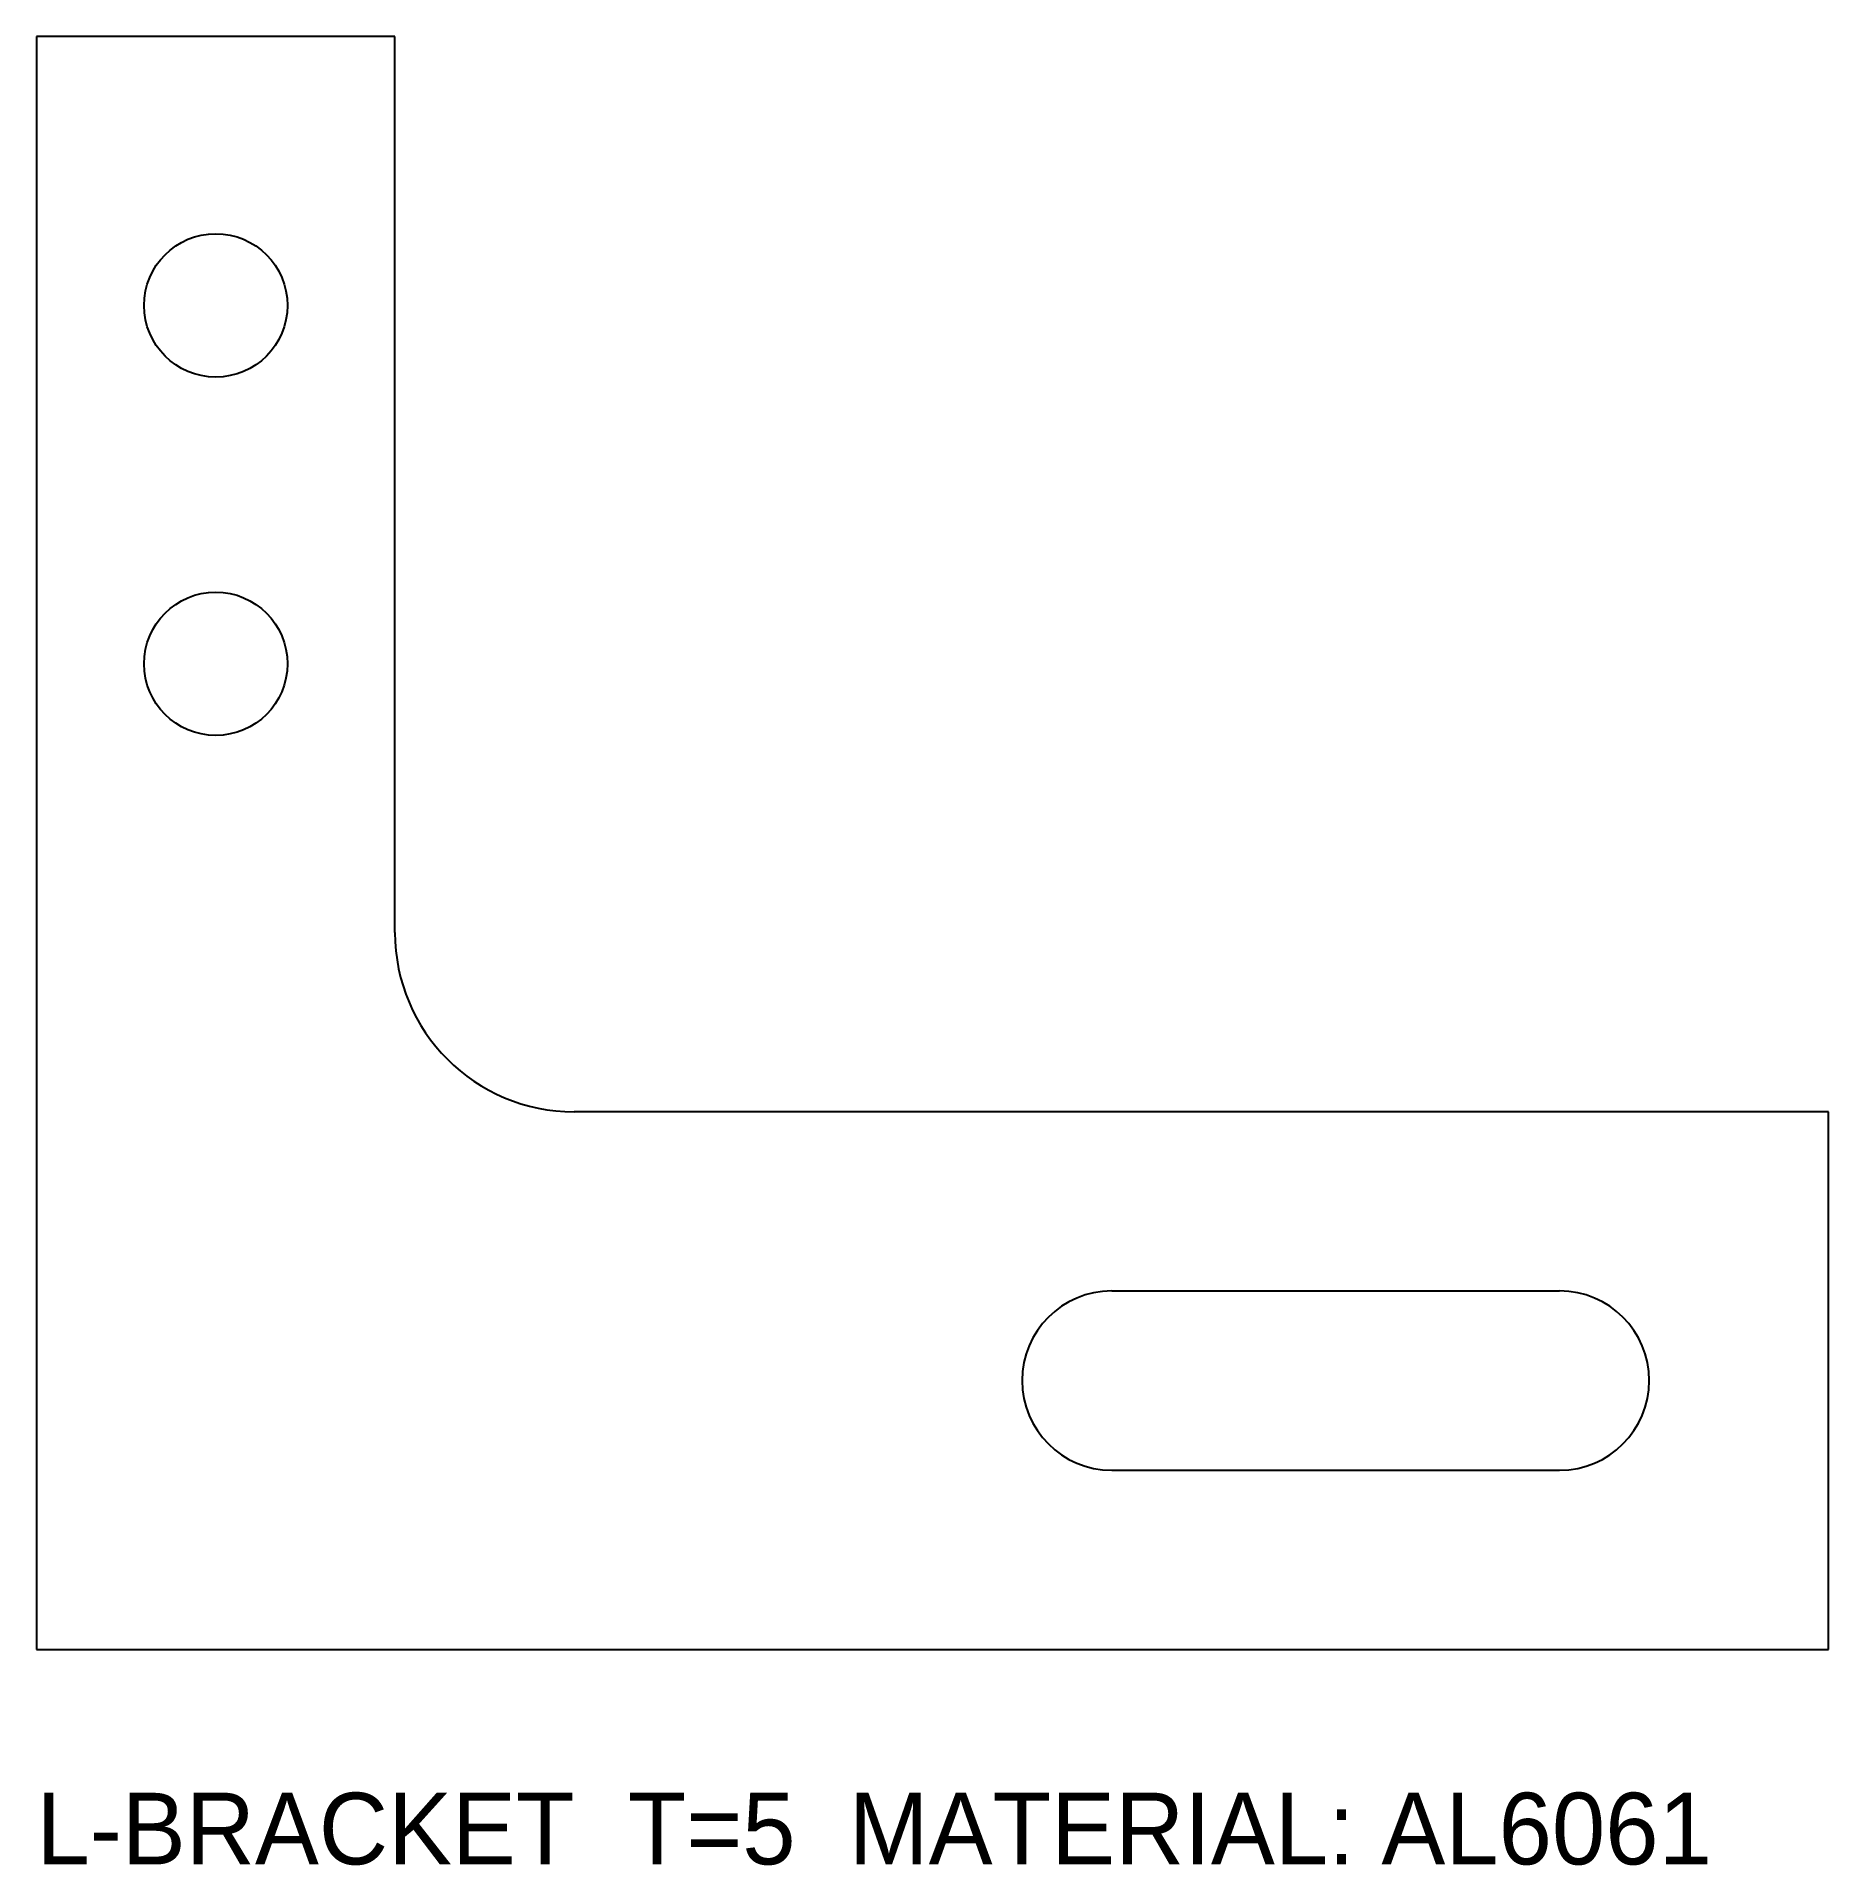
# Model space of a CAD drawing. Header units: millimetres. Extents: x 0 to 100, y -12 to 90.
import ezdxf

# ---------------------------------------------------------------- set-up
doc = ezdxf.new("R2010")
doc.units = ezdxf.units.MM
doc.layers.add('OUTLINE', color=7, linetype='Continuous')
doc.layers.add('TEXT', color=2, linetype='Continuous')

msp = doc.modelspace()

# ---------------------------------------------------------------- linework, layer by layer
at = {"layer": 'OUTLINE'}
for p, q in [((20, 90), (0, 90)), ((0, 90), (0, 0)), ((20, 40), (20, 90)), ((100, 30), (30, 30)), ((100, 0), (100, 30)), ((60, 20), (85, 20)), ((60, 10), (85, 10)), ((0, 0), (100, 0))]:
    msp.add_line(p, q, dxfattribs=at)
for centre in [(10, 75), (10, 55)]:
    msp.add_circle(centre, 4, dxfattribs=at)
for centre, radius, start, end in [((30, 40), 10, 180, 270), ((60, 15), 5, 90, 270), ((85, 15), 5, 270, 90)]:
    msp.add_arc(centre, radius, start, end, dxfattribs=at)

# ---------------------------------------------------------------- texts
at = {"layer": 'TEXT'}
msp.add_text('L-BRACKET  T=5  MATERIAL: AL6061', height=4, dxfattribs=at).set_placement((0, -12))

doc.saveas('drawing.dxf')
